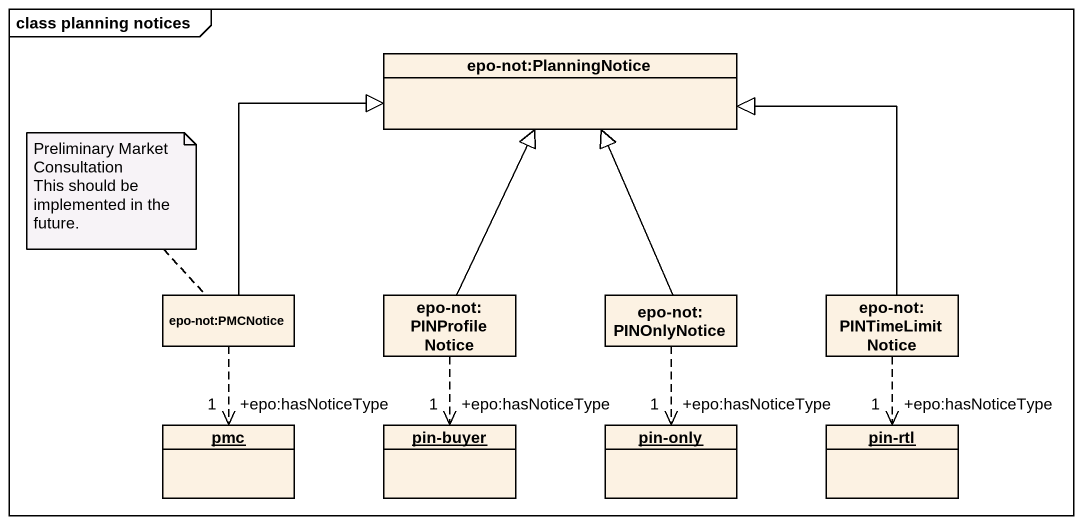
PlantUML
@startuml
mainframe class planning notices
hide circle
hide empty members
class "epo-not:PlanningNotice" as epo_not_PlanningNotice
class "epo-not:PMCNotice" as epo_not_PMCNotice
class "epo-not:PINProfileNotice" as epo_not_PINProfileNotice
class "epo-not:PINOnlyNotice" as epo_not_PINOnlyNotice
class "epo-not:PINTimeLimitNotice" as epo_not_PINTimeLimitNotice
object pmc
object "pin-buyer" as pin_buyer
object "pin-only" as pin_only
object "pin-rtl" as pin_rtl
epo_not_PMCNotice -up-|> epo_not_PlanningNotice
epo_not_PMCNotice ..> "+epo:hasNoticeType\n1" pmc
epo_not_PINProfileNotice -up-|> epo_not_PlanningNotice
epo_not_PINProfileNotice ..> "+epo:hasNoticeType\n1" pin_buyer
epo_not_PINOnlyNotice -up-|> epo_not_PlanningNotice
epo_not_PINOnlyNotice ..> "+epo:hasNoticeType\n1" pin_only
epo_not_PINTimeLimitNotice -up-|> epo_not_PlanningNotice
epo_not_PINTimeLimitNotice ..> "+epo:hasNoticeType\n1" pin_rtl
note top of epo_not_PMCNotice
  Preliminary Market Consultation
  This should be implemented in the future.
end note
@enduml
